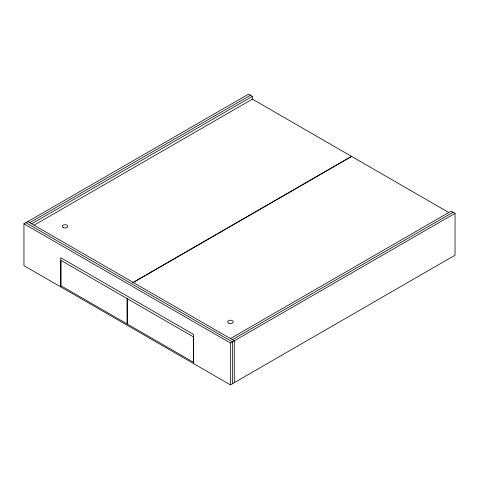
<?xml version="1.0" encoding="UTF-8"?>
<svg xmlns="http://www.w3.org/2000/svg" width="479" height="479" viewBox="0 0 479 479"><rect width="100%" height="100%" fill="white"/><g stroke="black" fill="none" stroke-linecap="round" stroke-linejoin="round"><path stroke-width="0.72" d="M230.441 338.581L451.206 211.125L455.05 213.341L455.05 255.193L230.441 384.871L23.95 265.659L23.95 223.807L248.559 94.129L252.403 96.345L252.403 99.339M29.716 222.693L250.481 95.237M31.638 223.807L252.403 96.345M34.021 225.22L252.403 99.135L351.478 156.334L133.09 282.418M132.665 282.915L351.694 156.459L448.823 212.538M232.363 339.689L453.128 212.233M23.95 223.807L230.441 343.018L455.05 213.341M27.794 221.585L234.285 340.803L234.285 382.655M25.872 222.693L232.363 341.91L232.363 383.763M230.441 343.018L230.441 384.871M193.642 363.633L193.642 334.462L60.743 257.732L60.743 286.903M127.085 298.567L60.965 260.396L60.965 285.759L127.085 323.936L127.085 298.567M193.426 336.869L127.306 298.692L127.306 324.061L193.426 362.238L193.426 336.869M228.968 323.217A2.796 1.617 0 0 0 233.237 321.888A2.796 1.617 0 0 0 229.112 320.415A2.796 1.617 0 0 0 228.968 323.217M63.557 227.717A2.796 1.617 0 0 0 67.826 226.393A2.796 1.617 0 0 0 63.701 224.92A2.796 1.617 0 0 0 63.557 227.717"/></g></svg>
